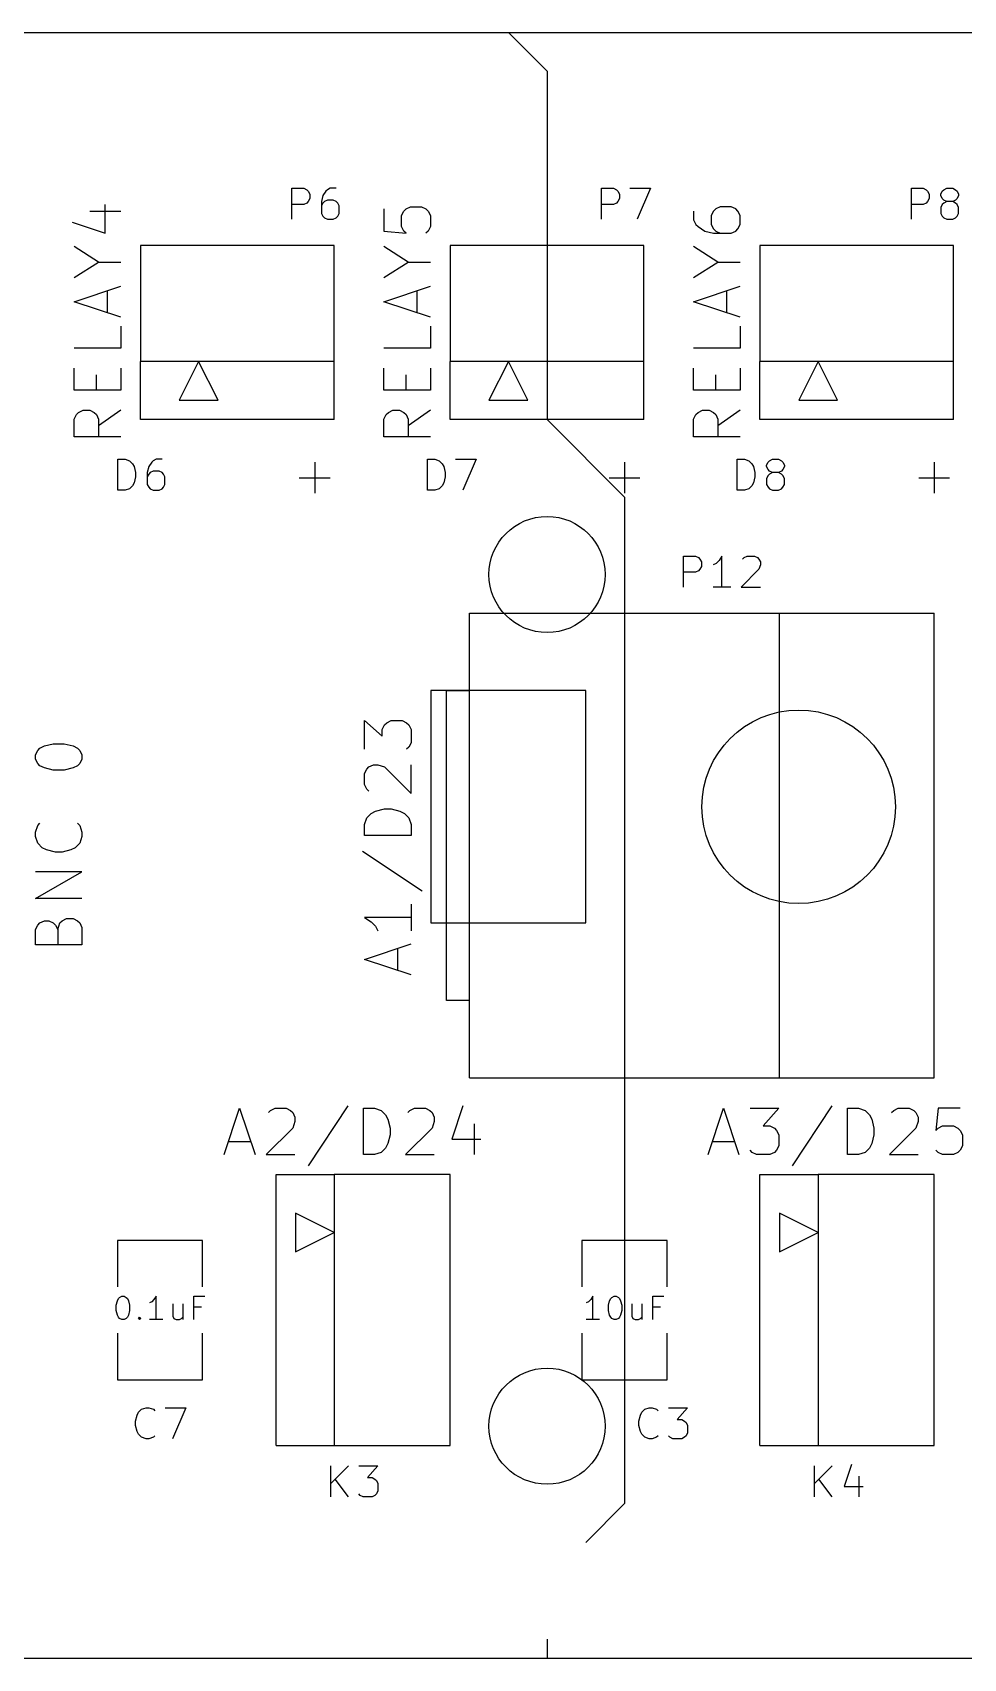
# Model space of a CAD drawing. Header units: inches. Extents: x -0.1 to 4.6, y 0 to 2.1.
# Drawn here: x 2.085 to 3.288, y 0 to 2.1 of the extents above; entities that cross this region are included whole.
import ezdxf

# ---------------------------------------------------------------- set-up
doc = ezdxf.new("R2010")
doc.units = ezdxf.units.IN
doc.layers.add('BLACK', color=1, linetype='CONTINUOUS')

msp = doc.modelspace()

# ---------------------------------------------------------------- linework, layer by layer
at = {"layer": 'BLACK'}
for p, q in [((0, 2.1), (4.6, 2.1)), ((0.15, 2.1), (3.95, 2.1)), ((2.7, 2.1), (2.75, 2.05)), ((2.75, 2.05), (2.75, 1.6)), ((2.4205, 1.8588), (2.4205, 1.8988)), ((2.4205, 1.8988), (2.4358, 1.8988)), ((2.4358, 1.8988), (2.4396, 1.8969)), ((2.4396, 1.8969), (2.4415, 1.895)), ((2.4415, 1.895), (2.4434, 1.8912)), ((2.4434, 1.8912), (2.4434, 1.8855)), ((2.4643, 1.895), (2.4605, 1.8893)), ((2.4662, 1.8969), (2.4643, 1.895)), ((2.47, 1.8988), (2.4662, 1.8969)), ((2.4777, 1.8988), (2.47, 1.8988)), ((2.8205, 1.8588), (2.8205, 1.8988)), ((2.8205, 1.8988), (2.8358, 1.8988)), ((2.8358, 1.8988), (2.8396, 1.8969)), ((2.8396, 1.8969), (2.8415, 1.895)), ((2.8415, 1.895), (2.8434, 1.8912)), ((2.8434, 1.8912), (2.8434, 1.8855)), ((2.8567, 1.8988), (2.8834, 1.8988)), ((2.8834, 1.8988), (2.8662, 1.8588)), ((3.2205, 1.8588), (3.2205, 1.8988)), ((3.2205, 1.8988), (3.2358, 1.8988)), ((3.2358, 1.8988), (3.2396, 1.8969)), ((3.2396, 1.8969), (3.2415, 1.895)), ((3.2415, 1.895), (3.2434, 1.8912)), ((3.2434, 1.8912), (3.2434, 1.8855)), ((3.2586, 1.8912), (3.2605, 1.895)), ((3.2586, 1.8893), (3.2586, 1.8912)), ((3.2605, 1.895), (3.2624, 1.8969)), ((3.2624, 1.8969), (3.2662, 1.8988)), ((3.2662, 1.8988), (3.2739, 1.8988)), ((3.2739, 1.8988), (3.2777, 1.8969)), ((3.2777, 1.8969), (3.2796, 1.895)), ((3.2796, 1.895), (3.2815, 1.8912)), ((3.2815, 1.8912), (3.2815, 1.8893)), ((2.1593, 1.8693), (2.1993, 1.8693)), ((2.1793, 1.8407), (2.1793, 1.8779)), ((2.4358, 1.8779), (2.4205, 1.8779)), ((2.4396, 1.8798), (2.4358, 1.8779)), ((2.4415, 1.8817), (2.4396, 1.8798)), ((2.4434, 1.8855), (2.4415, 1.8817)), ((2.4605, 1.8893), (2.4586, 1.8817)), ((2.4586, 1.8817), (2.4586, 1.8664)), ((2.4605, 1.8798), (2.4586, 1.876)), ((2.4624, 1.8817), (2.4605, 1.8798)), ((2.4662, 1.8836), (2.4624, 1.8817)), ((2.4739, 1.8836), (2.4662, 1.8836)), ((2.4777, 1.8817), (2.4739, 1.8836)), ((2.4796, 1.8798), (2.4777, 1.8817)), ((2.4815, 1.876), (2.4796, 1.8798)), ((2.4815, 1.8664), (2.4815, 1.876)), ((2.5393, 1.8722), (2.5393, 1.8436)), ((2.5621, 1.8636), (2.565, 1.8693)), ((2.565, 1.8693), (2.5679, 1.8722)), ((2.5679, 1.8722), (2.5736, 1.875)), ((2.5736, 1.875), (2.5879, 1.875)), ((2.5879, 1.875), (2.5936, 1.8722)), ((2.5936, 1.8722), (2.5964, 1.8693)), ((2.5964, 1.8693), (2.5993, 1.8636)), ((2.8358, 1.8779), (2.8205, 1.8779)), ((2.8396, 1.8798), (2.8358, 1.8779)), ((2.8415, 1.8817), (2.8396, 1.8798)), ((2.8434, 1.8855), (2.8415, 1.8817)), ((2.9393, 1.8693), (2.9393, 1.8579)), ((2.965, 1.8693), (2.9621, 1.8636)), ((2.9679, 1.8722), (2.965, 1.8693)), ((2.9736, 1.875), (2.9679, 1.8722)), ((2.9879, 1.875), (2.9736, 1.875)), ((2.9936, 1.8722), (2.9879, 1.875)), ((2.9964, 1.8693), (2.9936, 1.8722)), ((2.9993, 1.8636), (2.9964, 1.8693)), ((3.2358, 1.8779), (3.2205, 1.8779)), ((3.2396, 1.8798), (3.2358, 1.8779)), ((3.2415, 1.8817), (3.2396, 1.8798)), ((3.2434, 1.8855), (3.2415, 1.8817)), ((3.2605, 1.8855), (3.2586, 1.8893)), ((3.2605, 1.8779), (3.2586, 1.874)), ((3.2586, 1.874), (3.2586, 1.8664)), ((3.2624, 1.8836), (3.2605, 1.8855)), ((3.2624, 1.8798), (3.2605, 1.8779)), ((3.2662, 1.8817), (3.2624, 1.8836)), ((3.2662, 1.8817), (3.2624, 1.8798)), ((3.2739, 1.8817), (3.2662, 1.8817)), ((3.2777, 1.8836), (3.2739, 1.8817)), ((3.2777, 1.8798), (3.2739, 1.8817)), ((3.2796, 1.8855), (3.2777, 1.8836)), ((3.2796, 1.8779), (3.2777, 1.8798)), ((3.2815, 1.8893), (3.2796, 1.8855)), ((3.2815, 1.874), (3.2796, 1.8779)), ((3.2815, 1.8664), (3.2815, 1.874)), ((2.1364, 1.855), (2.1793, 1.8407)), ((2.4586, 1.8664), (2.4605, 1.8626)), ((2.4605, 1.8626), (2.4624, 1.8607)), ((2.4624, 1.8607), (2.4662, 1.8588)), ((2.4662, 1.8588), (2.4739, 1.8588)), ((2.4739, 1.8588), (2.4777, 1.8607)), ((2.4777, 1.8607), (2.4796, 1.8626)), ((2.4796, 1.8626), (2.4815, 1.8664)), ((2.5621, 1.8493), (2.5621, 1.8636)), ((2.565, 1.8436), (2.5621, 1.8493)), ((2.5993, 1.8493), (2.5964, 1.8436)), ((2.5993, 1.8636), (2.5993, 1.8493)), ((2.9393, 1.8579), (2.9421, 1.8522)), ((2.9421, 1.8522), (2.945, 1.8493)), ((2.945, 1.8493), (2.9536, 1.8436)), ((2.9621, 1.8636), (2.9621, 1.8522)), ((2.9621, 1.8522), (2.965, 1.8464)), ((2.9964, 1.8464), (2.9993, 1.8522)), ((2.9993, 1.8522), (2.9993, 1.8636)), ((3.2586, 1.8664), (3.2605, 1.8626)), ((3.2605, 1.8626), (3.2624, 1.8607)), ((3.2624, 1.8607), (3.2662, 1.8588)), ((3.2662, 1.8588), (3.2739, 1.8588)), ((3.2739, 1.8588), (3.2777, 1.8607)), ((3.2777, 1.8607), (3.2796, 1.8626)), ((3.2796, 1.8626), (3.2815, 1.8664)), ((2.5393, 1.8436), (2.5679, 1.8407)), ((2.5679, 1.8407), (2.565, 1.8436)), ((2.5964, 1.8436), (2.5936, 1.8407)), ((2.9536, 1.8436), (2.965, 1.8407)), ((2.965, 1.8464), (2.9679, 1.8436)), ((2.965, 1.8407), (2.9879, 1.8407)), ((2.9679, 1.8436), (2.9736, 1.8407)), ((2.9879, 1.8407), (2.9936, 1.8436)), ((2.9936, 1.8436), (2.9964, 1.8464)), ((2.1707, 1.8036), (2.1393, 1.8236)), ((2.475, 1.825), (2.225, 1.825)), ((2.225, 1.825), (2.225, 1.675)), ((2.475, 1.675), (2.475, 1.825)), ((2.5707, 1.8036), (2.5393, 1.8236)), ((2.875, 1.825), (2.625, 1.825)), ((2.625, 1.825), (2.625, 1.675)), ((2.875, 1.675), (2.875, 1.825)), ((2.9707, 1.8036), (2.9393, 1.8236)), ((3.275, 1.825), (3.025, 1.825)), ((3.025, 1.825), (3.025, 1.675)), ((3.275, 1.675), (3.275, 1.825)), ((2.1393, 1.7836), (2.1707, 1.8036)), ((2.1707, 1.8036), (2.1993, 1.8036)), ((2.5393, 1.7836), (2.5707, 1.8036)), ((2.5707, 1.8036), (2.5993, 1.8036)), ((2.9393, 1.7836), (2.9707, 1.8036)), ((2.9707, 1.8036), (2.9993, 1.8036)), ((2.1393, 1.7522), (2.1993, 1.7722)), ((2.1821, 1.7379), (2.1821, 1.7665)), ((2.5393, 1.7522), (2.5993, 1.7722)), ((2.5821, 1.7379), (2.5821, 1.7665)), ((2.9393, 1.7522), (2.9993, 1.7722)), ((2.9821, 1.7379), (2.9821, 1.7665)), ((2.1993, 1.7322), (2.1393, 1.7522)), ((2.5993, 1.7322), (2.5393, 1.7522)), ((2.9993, 1.7322), (2.9393, 1.7522)), ((2.1993, 1.7208), (2.1993, 1.6922)), ((2.5993, 1.7208), (2.5993, 1.6922)), ((2.9993, 1.7208), (2.9993, 1.6922)), ((2.1993, 1.6922), (2.1393, 1.6922)), ((2.5993, 1.6922), (2.5393, 1.6922)), ((2.9993, 1.6922), (2.9393, 1.6922)), ((2.1393, 1.6379), (2.1393, 1.6665)), ((2.1993, 1.6665), (2.1993, 1.6379)), ((2.475, 1.675), (2.225, 1.675)), ((2.225, 1.6), (2.225, 1.675)), ((2.3, 1.675), (2.275, 1.625)), ((2.325, 1.625), (2.3, 1.675)), ((2.475, 1.6), (2.475, 1.675)), ((2.5393, 1.6379), (2.5393, 1.6665)), ((2.5993, 1.6665), (2.5993, 1.6379)), ((2.875, 1.675), (2.625, 1.675)), ((2.625, 1.6), (2.625, 1.675)), ((2.7, 1.675), (2.675, 1.625)), ((2.725, 1.625), (2.7, 1.675)), ((2.875, 1.6), (2.875, 1.675)), ((2.9393, 1.6379), (2.9393, 1.6665)), ((2.9993, 1.6665), (2.9993, 1.6379)), ((3.275, 1.675), (3.025, 1.675)), ((3.025, 1.6), (3.025, 1.675)), ((3.1, 1.675), (3.075, 1.625)), ((3.125, 1.625), (3.1, 1.675)), ((3.275, 1.6), (3.275, 1.675)), ((2.1679, 1.6379), (2.1679, 1.6579)), ((2.5679, 1.6379), (2.5679, 1.6579)), ((2.9679, 1.6379), (2.9679, 1.6579)), ((2.1993, 1.6379), (2.1393, 1.6379)), ((2.275, 1.625), (2.325, 1.625)), ((2.5993, 1.6379), (2.5393, 1.6379)), ((2.675, 1.625), (2.725, 1.625)), ((2.9993, 1.6379), (2.9393, 1.6379)), ((3.075, 1.625), (3.125, 1.625)), ((2.1393, 1.6007), (2.1421, 1.6065)), ((2.1393, 1.5779), (2.1393, 1.6007)), ((2.1421, 1.6065), (2.145, 1.6093)), ((2.145, 1.6093), (2.1507, 1.6122)), ((2.1507, 1.6122), (2.1593, 1.6122)), ((2.1593, 1.6122), (2.165, 1.6093)), ((2.165, 1.6093), (2.1679, 1.6065)), ((2.1679, 1.6065), (2.1707, 1.6007)), ((2.1993, 1.6122), (2.1707, 1.5922)), ((2.1707, 1.6007), (2.1707, 1.5779)), ((2.475, 1.6), (2.225, 1.6)), ((2.5393, 1.6007), (2.5421, 1.6065)), ((2.5393, 1.5779), (2.5393, 1.6007)), ((2.5421, 1.6065), (2.545, 1.6093)), ((2.545, 1.6093), (2.5507, 1.6122)), ((2.5507, 1.6122), (2.5593, 1.6122)), ((2.5593, 1.6122), (2.565, 1.6093)), ((2.565, 1.6093), (2.5679, 1.6065)), ((2.5679, 1.6065), (2.5707, 1.6007)), ((2.5993, 1.6122), (2.5707, 1.5922)), ((2.5707, 1.6007), (2.5707, 1.5779)), ((2.875, 1.6), (2.625, 1.6)), ((2.75, 1.6), (2.85, 1.5)), ((2.9393, 1.6007), (2.9421, 1.6065)), ((2.9393, 1.5779), (2.9393, 1.6007)), ((2.9421, 1.6065), (2.945, 1.6093)), ((2.945, 1.6093), (2.9507, 1.6122)), ((2.9507, 1.6122), (2.9593, 1.6122)), ((2.9593, 1.6122), (2.965, 1.6093)), ((2.965, 1.6093), (2.9679, 1.6065)), ((2.9679, 1.6065), (2.9707, 1.6007)), ((2.9993, 1.6122), (2.9707, 1.5922)), ((2.9707, 1.6007), (2.9707, 1.5779)), ((3.275, 1.6), (3.025, 1.6)), ((2.1993, 1.5779), (2.1393, 1.5779)), ((2.5993, 1.5779), (2.5393, 1.5779)), ((2.9993, 1.5779), (2.9393, 1.5779)), ((2.1955, 1.5088), (2.1955, 1.5488)), ((2.1955, 1.5488), (2.205, 1.5488)), ((2.205, 1.5488), (2.2108, 1.5469)), ((2.2108, 1.5469), (2.2146, 1.5431)), ((2.2146, 1.5431), (2.2165, 1.5393)), ((2.2165, 1.5393), (2.2184, 1.5317)), ((2.2355, 1.5393), (2.2336, 1.5317)), ((2.2393, 1.545), (2.2355, 1.5393)), ((2.2412, 1.5336), (2.2374, 1.5317)), ((2.2412, 1.5469), (2.2393, 1.545)), ((2.245, 1.5488), (2.2412, 1.5469)), ((2.2489, 1.5336), (2.2412, 1.5336)), ((2.2527, 1.5488), (2.245, 1.5488)), ((2.2527, 1.5317), (2.2489, 1.5336)), ((2.45, 1.545), (2.45, 1.505)), ((2.5955, 1.5088), (2.5955, 1.5488)), ((2.5955, 1.5488), (2.605, 1.5488)), ((2.605, 1.5488), (2.6108, 1.5469)), ((2.6108, 1.5469), (2.6146, 1.5431)), ((2.6146, 1.5431), (2.6165, 1.5393)), ((2.6165, 1.5393), (2.6184, 1.5317)), ((2.6317, 1.5488), (2.6584, 1.5488)), ((2.6584, 1.5488), (2.6412, 1.5088)), ((2.85, 1.545), (2.85, 1.505)), ((2.9955, 1.5088), (2.9955, 1.5488)), ((2.9955, 1.5488), (3.005, 1.5488)), ((3.005, 1.5488), (3.0108, 1.5469)), ((3.0108, 1.5469), (3.0146, 1.5431)), ((3.0146, 1.5431), (3.0165, 1.5393)), ((3.0165, 1.5393), (3.0184, 1.5317)), ((3.0336, 1.5412), (3.0355, 1.545)), ((3.0336, 1.5393), (3.0336, 1.5412)), ((3.0355, 1.5355), (3.0336, 1.5393)), ((3.0355, 1.545), (3.0374, 1.5469)), ((3.0374, 1.5336), (3.0355, 1.5355)), ((3.0374, 1.5469), (3.0412, 1.5488)), ((3.0412, 1.5317), (3.0374, 1.5336)), ((3.0412, 1.5488), (3.0489, 1.5488)), ((3.0489, 1.5488), (3.0527, 1.5469)), ((3.0527, 1.5336), (3.0489, 1.5317)), ((3.0527, 1.5469), (3.0546, 1.545)), ((3.0546, 1.5355), (3.0527, 1.5336)), ((3.0546, 1.545), (3.0565, 1.5412)), ((3.0565, 1.5393), (3.0546, 1.5355)), ((3.0565, 1.5412), (3.0565, 1.5393)), ((3.25, 1.545), (3.25, 1.505)), ((2.2146, 1.5145), (2.2108, 1.5107)), ((2.2165, 1.5183), (2.2146, 1.5145)), ((2.2184, 1.526), (2.2165, 1.5183)), ((2.2184, 1.5317), (2.2184, 1.526)), ((2.2336, 1.5317), (2.2336, 1.5164)), ((2.2355, 1.5298), (2.2336, 1.526)), ((2.2336, 1.5164), (2.2355, 1.5126)), ((2.2374, 1.5317), (2.2355, 1.5298)), ((2.2355, 1.5126), (2.2374, 1.5107)), ((2.2546, 1.5298), (2.2527, 1.5317)), ((2.2527, 1.5107), (2.2546, 1.5126)), ((2.2565, 1.526), (2.2546, 1.5298)), ((2.2546, 1.5126), (2.2565, 1.5164)), ((2.2565, 1.5164), (2.2565, 1.526)), ((2.43, 1.525), (2.47, 1.525)), ((2.6146, 1.5145), (2.6108, 1.5107)), ((2.6165, 1.5183), (2.6146, 1.5145)), ((2.6184, 1.526), (2.6165, 1.5183)), ((2.6184, 1.5317), (2.6184, 1.526)), ((2.83, 1.525), (2.87, 1.525)), ((3.0146, 1.5145), (3.0108, 1.5107)), ((3.0165, 1.5183), (3.0146, 1.5145)), ((3.0184, 1.526), (3.0165, 1.5183)), ((3.0184, 1.5317), (3.0184, 1.526)), ((3.0355, 1.5279), (3.0336, 1.524)), ((3.0336, 1.524), (3.0336, 1.5164)), ((3.0336, 1.5164), (3.0355, 1.5126)), ((3.0374, 1.5298), (3.0355, 1.5279)), ((3.0355, 1.5126), (3.0374, 1.5107)), ((3.0412, 1.5317), (3.0374, 1.5298)), ((3.0489, 1.5317), (3.0412, 1.5317)), ((3.0527, 1.5298), (3.0489, 1.5317)), ((3.0546, 1.5279), (3.0527, 1.5298)), ((3.0527, 1.5107), (3.0546, 1.5126)), ((3.0565, 1.524), (3.0546, 1.5279)), ((3.0546, 1.5126), (3.0565, 1.5164)), ((3.0565, 1.5164), (3.0565, 1.524)), ((3.23, 1.525), (3.27, 1.525)), ((2.205, 1.5088), (2.1955, 1.5088)), ((2.2108, 1.5107), (2.205, 1.5088)), ((2.2374, 1.5107), (2.2412, 1.5088)), ((2.2412, 1.5088), (2.2489, 1.5088)), ((2.2489, 1.5088), (2.2527, 1.5107)), ((2.605, 1.5088), (2.5955, 1.5088)), ((2.6108, 1.5107), (2.605, 1.5088)), ((2.85, 1.5), (2.85, 0.2)), ((3.005, 1.5088), (2.9955, 1.5088)), ((3.0108, 1.5107), (3.005, 1.5088)), ((3.0374, 1.5107), (3.0412, 1.5088)), ((3.0412, 1.5088), (3.0489, 1.5088)), ((3.0489, 1.5088), (3.0527, 1.5107)), ((2.9264, 1.3838), (2.9264, 1.4238)), ((2.9264, 1.4238), (2.9417, 1.4238)), ((2.9417, 1.4238), (2.9455, 1.4219)), ((2.9455, 1.4219), (2.9474, 1.42)), ((2.9474, 1.42), (2.9493, 1.4162)), ((2.9493, 1.4105), (2.9474, 1.4067)), ((2.9493, 1.4162), (2.9493, 1.4105)), ((2.9683, 1.4143), (2.9645, 1.4124)), ((2.9721, 1.4181), (2.9683, 1.4143)), ((2.9759, 1.4238), (2.9721, 1.4181)), ((2.9759, 1.3838), (2.9759, 1.4238)), ((3.0026, 1.42), (3.0045, 1.4219)), ((3.0045, 1.4219), (3.0083, 1.4238)), ((3.0083, 1.4238), (3.0179, 1.4238)), ((3.0179, 1.4238), (3.0217, 1.4219)), ((3.0217, 1.4219), (3.0236, 1.42)), ((3.0236, 1.42), (3.0255, 1.4162)), ((3.0255, 1.4124), (3.0236, 1.4067)), ((3.0255, 1.4162), (3.0255, 1.4124)), ((2.9417, 1.4029), (2.9264, 1.4029)), ((2.9455, 1.4048), (2.9417, 1.4029)), ((2.9474, 1.4067), (2.9455, 1.4048)), ((3.0236, 1.4067), (3.0007, 1.3838)), ((2.9874, 1.3838), (2.9645, 1.3838)), ((3.0007, 1.3838), (3.0255, 1.3838)), ((2.65, 1.35), (3.25, 1.35)), ((2.65, 0.75), (2.65, 1.35)), ((3.05, 0.75), (3.05, 1.35)), ((3.25, 0.75), (3.25, 1.35)), ((2.8, 1.25), (2.6, 1.25)), ((2.6, 1.25), (2.6, 0.95)), ((2.62, 0.85), (2.62, 1.25)), ((2.62, 1.25), (2.65, 1.25)), ((2.8, 0.95), (2.8, 1.25)), ((2.5143, 1.1743), (2.5143, 1.2114)), ((2.5143, 1.2114), (2.5371, 1.1914)), ((2.5371, 1.2), (2.54, 1.2057)), ((2.5371, 1.1914), (2.5371, 1.2)), ((2.54, 1.2057), (2.5429, 1.2086)), ((2.5429, 1.2086), (2.5486, 1.2114)), ((2.5486, 1.2114), (2.5629, 1.2114)), ((2.5629, 1.2114), (2.5686, 1.2086)), ((2.5686, 1.2086), (2.5714, 1.2057)), ((2.5714, 1.2057), (2.5743, 1.2)), ((2.5743, 1.2), (2.5743, 1.1828)), ((2.095, 1.1758), (2.1007, 1.1787)), ((2.1007, 1.1787), (2.1121, 1.1815)), ((2.1121, 1.1815), (2.1264, 1.1815)), ((2.1264, 1.1815), (2.1379, 1.1787)), ((2.1379, 1.1787), (2.1436, 1.1758)), ((2.5714, 1.1771), (2.5686, 1.1743)), ((2.5743, 1.1828), (2.5714, 1.1771)), ((2.0893, 1.1672), (2.0921, 1.1729)), ((2.0893, 1.1615), (2.0893, 1.1672)), ((2.0921, 1.1558), (2.0893, 1.1615)), ((2.0921, 1.1729), (2.095, 1.1758)), ((2.095, 1.1529), (2.0921, 1.1558)), ((2.1436, 1.1758), (2.1464, 1.1729)), ((2.1464, 1.1558), (2.1436, 1.1529)), ((2.1464, 1.1729), (2.1493, 1.1672)), ((2.1493, 1.1615), (2.1464, 1.1558)), ((2.1493, 1.1672), (2.1493, 1.1615)), ((2.1007, 1.1501), (2.095, 1.1529)), ((2.1121, 1.1472), (2.1007, 1.1501)), ((2.1264, 1.1472), (2.1121, 1.1472)), ((2.1379, 1.1501), (2.1264, 1.1472)), ((2.1436, 1.1529), (2.1379, 1.1501)), ((2.5143, 1.1429), (2.5171, 1.1486)), ((2.5143, 1.1286), (2.5143, 1.1429)), ((2.5171, 1.1486), (2.52, 1.1515)), ((2.52, 1.1515), (2.5257, 1.1543)), ((2.5257, 1.1543), (2.5314, 1.1543)), ((2.5314, 1.1543), (2.54, 1.1515)), ((2.54, 1.1515), (2.5743, 1.1172)), ((2.5743, 1.1172), (2.5743, 1.1543)), ((2.5171, 1.1229), (2.5143, 1.1286)), ((2.52, 1.12), (2.5171, 1.1229)), ((2.5229, 1.0915), (2.5286, 1.0943)), ((2.5286, 1.0943), (2.54, 1.0972)), ((2.54, 1.0972), (2.5486, 1.0972)), ((2.5486, 1.0972), (2.56, 1.0943)), ((2.56, 1.0943), (2.5657, 1.0915)), ((2.0893, 1.0672), (2.0921, 1.0758)), ((2.0921, 1.0758), (2.095, 1.0787)), ((2.1436, 1.0787), (2.1464, 1.0758)), ((2.1464, 1.0758), (2.1493, 1.0672)), ((2.5143, 1.0772), (2.5171, 1.0857)), ((2.5143, 1.0629), (2.5143, 1.0772)), ((2.5171, 1.0857), (2.5229, 1.0915)), ((2.5657, 1.0915), (2.5714, 1.0857)), ((2.5714, 1.0857), (2.5743, 1.0772)), ((2.5743, 1.0772), (2.5743, 1.0629)), ((2.0893, 1.0615), (2.0893, 1.0672)), ((2.0921, 1.053), (2.0893, 1.0615)), ((2.0979, 1.0472), (2.0921, 1.053)), ((2.1464, 1.053), (2.1407, 1.0472)), ((2.1493, 1.0615), (2.1464, 1.053)), ((2.1493, 1.0672), (2.1493, 1.0615)), ((2.5743, 1.0629), (2.5143, 1.0629)), ((2.1036, 1.0444), (2.0979, 1.0472)), ((2.115, 1.0415), (2.1036, 1.0444)), ((2.1236, 1.0415), (2.115, 1.0415)), ((2.135, 1.0444), (2.1236, 1.0415)), ((2.1407, 1.0472), (2.135, 1.0444)), ((2.5114, 1.0428), (2.5886, 0.9914)), ((2.0893, 0.9815), (2.1493, 1.0158)), ((2.1493, 1.0158), (2.0893, 1.0158)), ((2.1493, 0.9815), (2.0893, 0.9815)), ((2.5743, 0.9743), (2.5743, 0.94)), ((2.0893, 0.9415), (2.0921, 0.9472)), ((2.0921, 0.9472), (2.095, 0.9501)), ((2.095, 0.9501), (2.1007, 0.9529)), ((2.1007, 0.9529), (2.1064, 0.9529)), ((2.1064, 0.9529), (2.1121, 0.9501)), ((2.1121, 0.9501), (2.115, 0.9472)), ((2.115, 0.9472), (2.1179, 0.9415)), ((2.1179, 0.9415), (2.1207, 0.9501)), ((2.1207, 0.9501), (2.1236, 0.9529)), ((2.1236, 0.9529), (2.1293, 0.9558)), ((2.1293, 0.9558), (2.1379, 0.9558)), ((2.1379, 0.9558), (2.1436, 0.9529)), ((2.1436, 0.9529), (2.1464, 0.9501)), ((2.1464, 0.9501), (2.1493, 0.9443)), ((2.5743, 0.9572), (2.5143, 0.9572)), ((2.5143, 0.9572), (2.5229, 0.9515)), ((2.5229, 0.9515), (2.5286, 0.9457)), ((2.5286, 0.9457), (2.5314, 0.94)), ((2.6, 0.95), (2.8, 0.95)), ((2.0893, 0.9215), (2.0893, 0.9415)), ((2.1179, 0.9415), (2.1179, 0.9215)), ((2.1493, 0.9443), (2.1493, 0.9215)), ((2.1493, 0.9215), (2.0893, 0.9215)), ((2.5143, 0.9029), (2.5743, 0.9229)), ((2.5571, 0.8886), (2.5571, 0.9172)), ((2.5743, 0.8829), (2.5143, 0.9029)), ((2.65, 0.85), (2.62, 0.85)), ((2.65, 0.75), (3.25, 0.75)), ((2.3329, 0.6507), (2.3529, 0.7107)), ((2.3529, 0.7107), (2.3729, 0.6507)), ((2.39, 0.705), (2.3929, 0.7079)), ((2.3929, 0.7079), (2.3986, 0.7107)), ((2.3986, 0.7107), (2.4129, 0.7107)), ((2.4129, 0.7107), (2.4186, 0.7079)), ((2.4186, 0.7079), (2.4215, 0.705)), ((2.4215, 0.705), (2.4243, 0.6993)), ((2.4243, 0.6936), (2.4215, 0.685)), ((2.4243, 0.6993), (2.4243, 0.6936)), ((2.4928, 0.7136), (2.4414, 0.6364)), ((2.5129, 0.6507), (2.5129, 0.7107)), ((2.5129, 0.7107), (2.5272, 0.7107)), ((2.5272, 0.7107), (2.5357, 0.7079)), ((2.5357, 0.7079), (2.5415, 0.7021)), ((2.5415, 0.7021), (2.5443, 0.6964)), ((2.5443, 0.6964), (2.5472, 0.685)), ((2.57, 0.705), (2.5729, 0.7079)), ((2.5729, 0.7079), (2.5786, 0.7107)), ((2.5786, 0.7107), (2.5929, 0.7107)), ((2.5929, 0.7107), (2.5986, 0.7079)), ((2.5986, 0.7079), (2.6015, 0.705)), ((2.6015, 0.705), (2.6043, 0.6993)), ((2.6043, 0.6936), (2.6015, 0.685)), ((2.6043, 0.6993), (2.6043, 0.6936)), ((2.6414, 0.7136), (2.6271, 0.6707)), ((2.9579, 0.6507), (2.9779, 0.7107)), ((2.9779, 0.7107), (2.9979, 0.6507)), ((3.0122, 0.7107), (3.0493, 0.7107)), ((3.0493, 0.7107), (3.0293, 0.6879)), ((3.1178, 0.7136), (3.0664, 0.6364)), ((3.1379, 0.6507), (3.1379, 0.7107)), ((3.1379, 0.7107), (3.1522, 0.7107)), ((3.1522, 0.7107), (3.1607, 0.7079)), ((3.1607, 0.7079), (3.1665, 0.7021)), ((3.1665, 0.7021), (3.1693, 0.6964)), ((3.1693, 0.6964), (3.1722, 0.685)), ((3.195, 0.705), (3.1979, 0.7079)), ((3.1979, 0.7079), (3.2036, 0.7107)), ((3.2036, 0.7107), (3.2179, 0.7107)), ((3.2179, 0.7107), (3.2236, 0.7079)), ((3.2236, 0.7079), (3.2265, 0.705)), ((3.2265, 0.705), (3.2293, 0.6993)), ((3.2293, 0.6936), (3.2265, 0.685)), ((3.2293, 0.6993), (3.2293, 0.6936)), ((3.255, 0.7107), (3.2521, 0.6821)), ((3.2836, 0.7107), (3.255, 0.7107)), ((2.4215, 0.685), (2.3872, 0.6507)), ((2.5472, 0.6764), (2.5443, 0.665)), ((2.5472, 0.685), (2.5472, 0.6764)), ((2.6015, 0.685), (2.5672, 0.6507)), ((2.6557, 0.6907), (2.6557, 0.6507)), ((3.0293, 0.6879), (3.0379, 0.6879)), ((3.0379, 0.6879), (3.0436, 0.685)), ((3.0436, 0.685), (3.0465, 0.6821)), ((3.0465, 0.6821), (3.0493, 0.6764)), ((3.0493, 0.6764), (3.0493, 0.6621)), ((3.1722, 0.6764), (3.1693, 0.665)), ((3.1722, 0.685), (3.1722, 0.6764)), ((3.2265, 0.685), (3.1922, 0.6507)), ((3.2521, 0.6821), (3.255, 0.685)), ((3.255, 0.685), (3.2607, 0.6879)), ((3.2607, 0.6879), (3.275, 0.6879)), ((3.275, 0.6879), (3.2807, 0.685)), ((3.2807, 0.685), (3.2836, 0.6821)), ((3.2836, 0.6821), (3.2864, 0.6764)), ((3.2864, 0.6764), (3.2864, 0.6621)), ((2.3386, 0.6679), (2.3672, 0.6679)), ((2.5357, 0.6536), (2.5272, 0.6507)), ((2.5415, 0.6593), (2.5357, 0.6536)), ((2.5443, 0.665), (2.5415, 0.6593)), ((2.6271, 0.6707), (2.6643, 0.6707)), ((2.9636, 0.6679), (2.9922, 0.6679)), ((3.015, 0.6536), (3.0122, 0.6564)), ((3.0207, 0.6507), (3.015, 0.6536)), ((3.0436, 0.6536), (3.0379, 0.6507)), ((3.0465, 0.6564), (3.0436, 0.6536)), ((3.0493, 0.6621), (3.0465, 0.6564)), ((3.1607, 0.6536), (3.1522, 0.6507)), ((3.1665, 0.6593), (3.1607, 0.6536)), ((3.1693, 0.665), (3.1665, 0.6593)), ((3.255, 0.6536), (3.2521, 0.6564)), ((3.2607, 0.6507), (3.255, 0.6536)), ((3.2807, 0.6536), (3.275, 0.6507)), ((3.2836, 0.6564), (3.2807, 0.6536)), ((3.2864, 0.6621), (3.2836, 0.6564)), ((2.3872, 0.6507), (2.4243, 0.6507)), ((2.5272, 0.6507), (2.5129, 0.6507)), ((2.5672, 0.6507), (2.6043, 0.6507)), ((3.0379, 0.6507), (3.0207, 0.6507)), ((3.1522, 0.6507), (3.1379, 0.6507)), ((3.1922, 0.6507), (3.2293, 0.6507)), ((3.275, 0.6507), (3.2607, 0.6507)), ((2.4, 0.275), (2.4, 0.625)), ((2.4, 0.625), (2.475, 0.625)), ((2.625, 0.625), (2.475, 0.625)), ((2.475, 0.625), (2.475, 0.275)), ((2.625, 0.275), (2.625, 0.625)), ((3.025, 0.275), (3.025, 0.625)), ((3.025, 0.625), (3.1, 0.625)), ((3.25, 0.625), (3.1, 0.625)), ((3.1, 0.625), (3.1, 0.275)), ((3.25, 0.275), (3.25, 0.625)), ((2.475, 0.55), (2.425, 0.575)), ((2.425, 0.575), (2.425, 0.525)), ((3.1, 0.55), (3.05, 0.575)), ((3.05, 0.575), (3.05, 0.525)), ((2.425, 0.525), (2.475, 0.55)), ((3.05, 0.525), (3.1, 0.55)), ((2.305, 0.54), (2.195, 0.54)), ((2.195, 0.54), (2.195, 0.48)), ((2.305, 0.48), (2.305, 0.54)), ((2.905, 0.54), (2.795, 0.54)), ((2.795, 0.54), (2.795, 0.48)), ((2.905, 0.48), (2.905, 0.54)), ((2.1936, 0.4564), (2.195, 0.4621)), ((2.195, 0.4621), (2.1965, 0.465)), ((2.1965, 0.465), (2.1979, 0.4664)), ((2.1979, 0.4664), (2.2008, 0.4679)), ((2.2008, 0.4679), (2.2036, 0.4679)), ((2.2036, 0.4679), (2.2065, 0.4664)), ((2.2065, 0.4664), (2.2079, 0.465)), ((2.2079, 0.465), (2.2093, 0.4621)), ((2.2093, 0.4621), (2.2108, 0.4564)), ((2.2422, 0.4636), (2.2394, 0.4607)), ((2.2451, 0.4679), (2.2422, 0.4636)), ((2.2451, 0.4379), (2.2451, 0.4679)), ((2.2936, 0.4379), (2.2936, 0.4679)), ((2.2936, 0.4679), (2.3079, 0.4679)), ((2.8064, 0.4636), (2.8036, 0.4607)), ((2.8093, 0.4679), (2.8064, 0.4636)), ((2.8093, 0.4379), (2.8093, 0.4679)), ((2.8293, 0.4564), (2.8307, 0.4621)), ((2.8307, 0.4621), (2.8322, 0.465)), ((2.8322, 0.465), (2.8336, 0.4664)), ((2.8336, 0.4664), (2.8365, 0.4679)), ((2.8365, 0.4679), (2.8393, 0.4679)), ((2.8393, 0.4679), (2.8422, 0.4664)), ((2.8422, 0.4664), (2.8436, 0.465)), ((2.8436, 0.465), (2.845, 0.4621)), ((2.845, 0.4621), (2.8465, 0.4564)), ((2.8864, 0.4379), (2.8864, 0.4679)), ((2.8864, 0.4679), (2.9007, 0.4679)), ((2.1936, 0.4493), (2.1936, 0.4564)), ((2.195, 0.4436), (2.1936, 0.4493)), ((2.1965, 0.4407), (2.195, 0.4436)), ((2.2093, 0.4436), (2.2079, 0.4407)), ((2.2108, 0.4493), (2.2093, 0.4436)), ((2.2108, 0.4564), (2.2108, 0.4493)), ((2.2394, 0.4607), (2.2365, 0.4593)), ((2.2665, 0.4579), (2.2665, 0.4421)), ((2.2665, 0.4421), (2.268, 0.4393)), ((2.2794, 0.4579), (2.2794, 0.4379)), ((2.3036, 0.4536), (2.2936, 0.4536)), ((2.8036, 0.4607), (2.8007, 0.4593)), ((2.8293, 0.4493), (2.8293, 0.4564)), ((2.8307, 0.4436), (2.8293, 0.4493)), ((2.8322, 0.4407), (2.8307, 0.4436)), ((2.845, 0.4436), (2.8436, 0.4407)), ((2.8465, 0.4493), (2.845, 0.4436)), ((2.8465, 0.4564), (2.8465, 0.4493)), ((2.8593, 0.4579), (2.8593, 0.4421)), ((2.8593, 0.4421), (2.8608, 0.4393)), ((2.8722, 0.4579), (2.8722, 0.4379)), ((2.8964, 0.4536), (2.8864, 0.4536)), ((2.1979, 0.4393), (2.1965, 0.4407)), ((2.2008, 0.4379), (2.1979, 0.4393)), ((2.2036, 0.4379), (2.2008, 0.4379)), ((2.2065, 0.4393), (2.2036, 0.4379)), ((2.2079, 0.4407), (2.2065, 0.4393)), ((2.2222, 0.4393), (2.2236, 0.4407)), ((2.2236, 0.4379), (2.2222, 0.4393)), ((2.2236, 0.4407), (2.2251, 0.4393)), ((2.2236, 0.4407), (2.2236, 0.4379)), ((2.2251, 0.4393), (2.2236, 0.4379)), ((2.2537, 0.4379), (2.2365, 0.4379)), ((2.268, 0.4393), (2.2708, 0.4379)), ((2.2708, 0.4379), (2.2751, 0.4379)), ((2.2751, 0.4379), (2.278, 0.4393)), ((2.278, 0.4393), (2.2794, 0.4407)), ((2.8179, 0.4379), (2.8007, 0.4379)), ((2.8336, 0.4393), (2.8322, 0.4407)), ((2.8365, 0.4379), (2.8336, 0.4393)), ((2.8393, 0.4379), (2.8365, 0.4379)), ((2.8422, 0.4393), (2.8393, 0.4379)), ((2.8436, 0.4407), (2.8422, 0.4393)), ((2.8608, 0.4393), (2.8636, 0.4379)), ((2.8636, 0.4379), (2.8679, 0.4379)), ((2.8679, 0.4379), (2.8708, 0.4393)), ((2.8708, 0.4393), (2.8722, 0.4407)), ((2.195, 0.42), (2.195, 0.36)), ((2.305, 0.36), (2.305, 0.42)), ((2.795, 0.42), (2.795, 0.36)), ((2.905, 0.36), (2.905, 0.42)), ((2.195, 0.36), (2.305, 0.36)), ((2.795, 0.36), (2.905, 0.36)), ((2.2205, 0.3143), (2.2224, 0.3181)), ((2.2224, 0.3181), (2.2262, 0.3219)), ((2.2262, 0.3219), (2.232, 0.3238)), ((2.232, 0.3238), (2.2358, 0.3238)), ((2.2358, 0.3238), (2.2415, 0.3219)), ((2.2415, 0.3219), (2.2434, 0.32)), ((2.2567, 0.3238), (2.2834, 0.3238)), ((2.2834, 0.3238), (2.2662, 0.2838)), ((2.8705, 0.3143), (2.8724, 0.3181)), ((2.8724, 0.3181), (2.8762, 0.3219)), ((2.8762, 0.3219), (2.882, 0.3238)), ((2.882, 0.3238), (2.8858, 0.3238)), ((2.8858, 0.3238), (2.8915, 0.3219)), ((2.8915, 0.3219), (2.8934, 0.32)), ((2.9067, 0.3238), (2.9315, 0.3238)), ((2.9315, 0.3238), (2.9181, 0.3086)), ((2.2186, 0.3067), (2.2205, 0.3143)), ((2.2186, 0.301), (2.2186, 0.3067)), ((2.2205, 0.2933), (2.2186, 0.301)), ((2.8686, 0.3067), (2.8705, 0.3143)), ((2.8686, 0.301), (2.8686, 0.3067)), ((2.8705, 0.2933), (2.8686, 0.301)), ((2.9181, 0.3086), (2.9239, 0.3086)), ((2.9239, 0.3086), (2.9277, 0.3067)), ((2.9277, 0.3067), (2.9296, 0.3048)), ((2.9296, 0.3048), (2.9315, 0.301)), ((2.9315, 0.301), (2.9315, 0.2914)), ((2.2224, 0.2895), (2.2205, 0.2933)), ((2.2262, 0.2857), (2.2224, 0.2895)), ((2.232, 0.2838), (2.2262, 0.2857)), ((2.2358, 0.2838), (2.232, 0.2838)), ((2.2415, 0.2857), (2.2358, 0.2838)), ((2.2434, 0.2876), (2.2415, 0.2857)), ((2.4, 0.275), (2.475, 0.275)), ((2.475, 0.275), (2.625, 0.275)), ((2.8724, 0.2895), (2.8705, 0.2933)), ((2.8762, 0.2857), (2.8724, 0.2895)), ((2.882, 0.2838), (2.8762, 0.2857)), ((2.8858, 0.2838), (2.882, 0.2838)), ((2.8915, 0.2857), (2.8858, 0.2838)), ((2.8934, 0.2876), (2.8915, 0.2857)), ((2.9086, 0.2857), (2.9067, 0.2876)), ((2.9124, 0.2838), (2.9086, 0.2857)), ((2.9239, 0.2838), (2.9124, 0.2838)), ((2.9277, 0.2857), (2.9239, 0.2838)), ((2.9296, 0.2876), (2.9277, 0.2857)), ((2.9315, 0.2914), (2.9296, 0.2876)), ((3.025, 0.275), (3.1, 0.275)), ((3.1, 0.275), (3.25, 0.275)), ((2.4705, 0.2088), (2.4705, 0.2488)), ((2.4934, 0.2488), (2.4705, 0.226)), ((2.4934, 0.2088), (2.4762, 0.2317)), ((2.5067, 0.2488), (2.5315, 0.2488)), ((2.5315, 0.2488), (2.5181, 0.2336)), ((2.5181, 0.2336), (2.5239, 0.2336)), ((2.5239, 0.2336), (2.5277, 0.2317)), ((2.5277, 0.2317), (2.5296, 0.2298)), ((3.0955, 0.2088), (3.0955, 0.2488)), ((3.1184, 0.2488), (3.0955, 0.226)), ((3.1184, 0.2088), (3.1012, 0.2317)), ((3.1431, 0.2507), (3.1336, 0.2221)), ((3.1527, 0.2355), (3.1527, 0.2088)), ((2.5086, 0.2107), (2.5067, 0.2126)), ((2.5124, 0.2088), (2.5086, 0.2107)), ((2.5277, 0.2107), (2.5239, 0.2088)), ((2.5296, 0.2126), (2.5277, 0.2107)), ((2.5296, 0.2298), (2.5315, 0.226)), ((2.5315, 0.2164), (2.5296, 0.2126)), ((2.5315, 0.226), (2.5315, 0.2164)), ((3.1336, 0.2221), (3.1584, 0.2221)), ((2.5239, 0.2088), (2.5124, 0.2088)), ((2.8, 0.15), (2.85, 0.2)), ((2.75, 0.025), (2.75, 0)), ((4.6, 0), (0, 0)), ((4.05, 0), (0.15, 0))]:
    msp.add_line(p, q, dxfattribs=at)
for centre, radius in [((2.75, 1.4), 0.075), ((3.075, 1.1), 0.125), ((2.75, 0.3), 0.075)]:
    msp.add_circle(centre, radius, dxfattribs=at)

doc.saveas('drawing.dxf')
